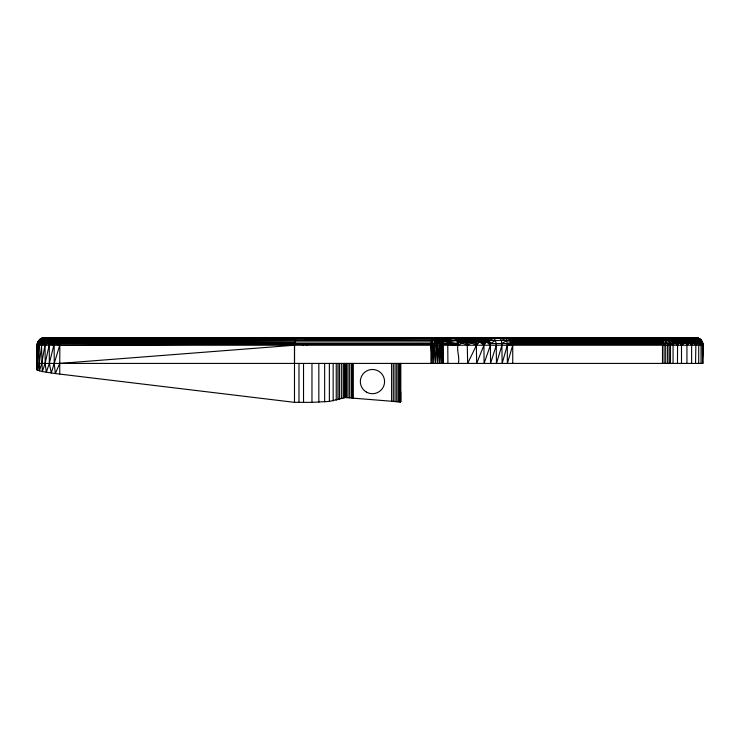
<?xml version="1.0" encoding="UTF-8"?>
<svg xmlns="http://www.w3.org/2000/svg" width="740" height="740" viewBox="0 0 740 740"><rect width="100%" height="100%" fill="white"/><g stroke="black" fill="none" stroke-linecap="round" stroke-linejoin="round"><path stroke-width="1.11" d="M37.583 360.352L37 360.602L37 369.982L37.009 363.414L703 363.414L703 345.229C703.074 341.186 699.466 337.597 695.424 337.653L44.576 337.653C40.524 337.607 36.954 341.177 37 345.229L37 369.982L42.328 371.582L55.334 373.543L294.492 402.347L311.966 402.347L329.365 401.422L345.506 397.537L400.164 401.931L400.682 401.82L400.692 391.867M664.113 363.414L664.085 343.545L662.494 341.963L512.598 341.963L506.854 340.483L501.859 343.545L502.146 363.414L507.298 345.229L506.854 340.483L505.568 337.653L662.494 337.653L662.494 363.414M665.741 363.414L665.676 343.545L665.121 338.337L663.068 337.727C667.286 337.042 670.616 341.279 670.486 345.229L670.486 363.414M667.665 363.414L667.563 343.545L665.982 338.337L663.697 337.653M677.461 363.414L677.581 342.565L673.668 338.236L669.376 337.727L670.098 337.653M681.494 363.414L681.494 345.229L680.883 342.805L679.986 339.836L678.71 338.754L674.048 337.653L677.664 340.206L679.459 340.483L681.494 345.229L684.667 343.055L686.396 343.545L686.933 345.229L686.933 363.414M691.623 363.414L691.623 345.229L692.196 342L690.725 339.17L688.015 337.653L694.721 339.003L698.726 342.259L698.699 363.414M695.554 363.414L695.915 342L694.092 338.754L691.141 337.653L696.858 338.744L701.03 345.229L701.03 363.414M702.51 363.414L702.26 341.963L700.068 339.244L698.579 338.337L697.811 338.606M702.713 363.414C701.428 356.032 707.764 338.846 695.424 337.653C698.856 337.912 701.982 340.132 702.815 343.545L702.51 345.229L699.957 339.827L694.934 337.653L699.06 338.596L695.147 337.653C699.124 337.865 702.917 341.038 702.713 345.229C702.861 341.963 700.715 339.161 697.718 338.032M41.681 343.545L46.278 340.502L53.447 337.653L46.814 337.838L44.076 339.299L42.18 341.936L39.239 363.414L37.601 370.425L37.194 343.545L294.539 343.832L296.111 338.976L298.239 337.653M294.492 402.347L294.492 345.229C294.585 342.463 295.084 338.384 298.257 337.653M655.649 337.81L654.946 337.727M437.109 337.653L439.051 338.337L440.947 343.545L441.049 363.414L439.468 343.545L437.525 338.337L435.832 337.653L437.34 340.483L437.738 343.545L437.608 363.414L435.592 337.653M302.975 345.229L303.067 343.545M435.925 345.229L435.694 363.414L434.075 345.229L435.129 337.653L434.528 337.727M306.739 345.229L306.758 344.396M434.075 345.229L433.816 363.414L432.484 343.545L431.328 341.963C431.577 338.346 435.314 336.496 438.339 338.337L440.032 340.483L439.468 343.545M673.067 363.414L673.067 345.229L674.954 342.805L676.906 342.435L680.818 343.545L678.571 340.345L674.048 337.653L676.934 338.337L678.571 340.345L679.551 343.055L677.461 345.229L674.121 342.518L672.901 343.545L490.287 343.545L482.721 340.483L476.32 343.545L474.423 342.343L473.739 340.798L470.529 340.668L468.365 342.343L467.403 345.229L464.406 340.798L463.712 338.337L464.637 337.653L467.245 343.545L467.661 363.414L476.468 345.229L474.423 342.343L475.145 340.483L472.971 338.337L473.156 337.653L476.32 343.545L476.652 363.414L483.932 345.229L482.721 340.483L480.445 337.653L482.721 340.483L482.684 343.073L483.932 345.229L484.08 363.414L490.398 345.229L490.287 343.545L489.353 340.483L487.068 337.653L485.967 338.337L480.445 337.653L479.03 338.337C470.538 337.274 462.176 338.726 453.583 337.653L458.93 342.343L462.26 342.916L467.403 345.229L473.406 341.76L473.739 340.798L477.134 340.955L483.793 343.545L487.688 340.955L494.043 338.337L495.439 340.483L496.188 343.545L496.475 363.414L501.933 345.229M37.601 370.425L37.009 363.414L37.509 345.229L38.656 340.502L295.538 339.947L39.858 339.299L39.202 340.502L41.292 338.402L296.768 338.245L42.892 337.838L41.791 338.402L44.576 337.653L40.506 339.299L38.434 341.936L45.279 337.838L53.743 337.838M430.957 363.414L430.976 344.396L431.328 341.963L432.983 340.483L432.419 339.244L295.954 339.235M677.664 340.206L675.722 338.337L678.118 340.271L678.895 342.805L677.664 340.206L670.366 337.653L672.383 338.236L674.121 340.067L677.461 345.229L678.895 342.805L675.111 338.337L666.389 337.653L670.523 338.032L673.298 340.206L674.121 342.518L673.067 345.229L672.457 340.345L670.366 337.653L678.127 338.606L679.829 340.049L680.883 342.805L682.437 342L684.667 343.055L683.557 340.169L681.808 338.606L679.44 337.653L678.71 338.754L679.829 340.049L679.459 340.483L680.818 343.545M294.492 363.414L294.539 343.832L59.755 345.229L54.251 343.545L55.907 339.299L58.127 337.653C51.634 337.56 44.983 339.336 39.923 343.545L39.026 345.229L37.648 363.414M476.32 343.545L477.226 338.901L478.17 338.337L484.367 338.901L490.287 343.545L495.439 340.483M676.739 340.067L678.025 342.639L677.461 345.229L676.739 340.067L673.668 338.236M59.736 374.089L59.848 343.545L61.18 339.299L63.538 337.653L297.489 337.801M482.721 340.483L479.03 338.337L481.518 340.798L482.684 343.073C478.734 336.811 470.742 338.911 464.637 337.653L468.365 342.343L467.245 343.545L465.136 342.343L462.26 342.916L459.337 341.76L459.05 338.901L460.058 338.337L465.479 338.337L468.855 338.901L474.423 342.343L471.602 342.916L468.365 342.343L463.712 338.337M699.207 339.827L700.873 342.259C700.401 341.325 697.404 338.245 696.978 340.483L698.699 345.229L694.092 338.754L696.562 340.345L698.44 343.545L691.141 337.653L697.339 339.688L699.189 341.963L698.699 345.229L698.412 342.546L697.062 339.827L693.454 337.653L698.569 338.744L701.132 341.963L701.03 345.229L699.402 339.623L701.132 341.963L701.03 345.229L700.873 342.259L699.346 339.688L696.941 338.125L699.596 339.688M700.336 341.565L700.688 342.546C698.662 339.096 696.886 338.319 693.454 337.653C697.533 337.653 701.502 340.918 701.03 345.229L699.818 341.575L698.412 342.546L694.259 338.337L698.44 343.545L698.107 341.565L695.221 338.596L691.141 337.653L694.582 338.754L696.349 340.271L697.376 343.055L695.554 345.229L692.011 339.836L688.015 337.653L694.203 339.706L695.915 342L695.101 342.805L695.554 345.229L696.803 342.805L695.313 339.845L692.113 338.125L694.379 339.642L695.915 342L692.474 338.754L688.015 337.653C691.66 338.467 695.406 341.214 695.554 345.229M679.653 337.856L677.96 337.653L684.149 337.653L686.452 338.754L691.623 345.229L693.926 343.055L693.288 340.345L691.095 338.337L690.725 339.642L692.196 342L695.23 343.545L693.288 340.345L690.725 339.17L695.23 343.545M434.926 337.653L432.419 339.244L434.334 340.483L435.666 338.337L435.361 337.653L432.419 339.244M59.755 345.229L51.291 372.997L49.33 363.414L49.284 343.545L60.578 340.502L295.075 341.131L60.125 341.936L54.251 343.545L49.321 363.414L46.333 372.266L45.149 363.414L45.066 343.545L46.278 340.502L49.774 337.838L41.301 340.502L37.879 343.545L39.026 345.229L39.396 370.962L41.755 363.414L44.909 345.229L49.7 341.936L52.29 338.402L63.538 337.653M688.015 337.653L692.02 338.606L693.824 340.049L695.101 342.805L693.778 340.483L694.203 339.706M39.026 345.229L40.608 340.502L45.159 337.653L43.494 337.838M686.017 337.865L684.149 337.653L688.644 338.754L689.93 340.049L691.206 343.545C688.588 339.595 683.705 338.754 679.44 337.653L684.056 338.754L685.37 339.836L686.396 343.545L682.779 339.836L679.44 337.653L684.158 338.125L686.933 345.229L689.68 343.055L691.206 343.545L691.623 345.229L693.232 342.805L692.585 340.742L688.524 338.125L684.102 337.653L688.875 342.805L689.68 343.055L688.931 340.271L684.102 337.653L686.295 337.838M477.134 340.955L473.156 337.653L477.226 338.901L479.483 341.788L476.468 345.229L468.846 341.76L468.448 340.955L468.855 338.901L470.122 338.337L473.017 340.955L471.084 338.337L475.145 340.483M483.793 343.545L484.367 338.901L485.135 338.337L669.173 338.337L671.004 338.596L673.298 340.206L674.954 342.805L674.121 340.067L671.226 338.337L670.486 339.244L667.98 339.244L663.447 337.653L665.343 337.81M675.833 342.639L675.324 339.873L672.383 338.236L671.226 338.337M686.285 339.642L684.158 338.125L688.302 340.742L688.875 342.805L686.933 345.229L687.701 342L686.285 339.642L687.136 338.337L689.782 340.483L691.623 345.229M688.875 342.805L686.396 339.17L689.033 341.066L689.218 340.345L687.136 338.337M42.892 337.838L41.921 338.402L46.87 337.653L39.322 340.502L39.858 339.299M701.909 343.055C702.612 339.928 697.913 337.588 695.147 337.653L697.968 338.263L695.147 337.653C699.272 337.653 702.695 341.279 703 345.229L37 345.229L37.009 363.414M458.282 363.414C460.576 356.791 453.916 345.349 460.955 340.668L470.529 340.668L473.406 341.76M678.118 340.271L681.494 345.229L682.437 342L681.318 339.17L679.043 338.125L674.048 337.653L680.726 339.706L682.437 342L679.829 340.049M511.322 337.653L512.422 340.483L512.737 345.229L507.363 363.414L507.298 345.229L512.727 344.396L662.494 343.545M496.29 345.229L490.555 363.414L490.398 345.229L486.457 341.788L484.367 338.901L480.445 337.653L484.395 340.955M687.784 339.836L689.782 340.483L690.725 339.642M437.738 343.545L438.783 340.483L438.339 338.337L436.73 337.653C440.726 337.468 443.454 341.538 443.371 345.229L443.371 363.414L442.168 343.545L440.947 339.244L436.73 337.653M702.186 342.435C694.768 335.155 698.986 337.745 701.465 341.926L698.791 338.939L700.475 340.067L702.13 342.565M436.609 338.337L434.103 343.545L431.328 341.963L294.862 341.954M466.006 340.483L465.136 342.343L461.288 338.337L464.406 340.798L463.999 341.76L458.134 345.229L447.876 344.396L443.334 344.396L442.391 345.229L442.372 363.414L441.114 345.229L442.761 341.963L446.47 340.483L447.746 343.545L447.913 363.414M686.988 339.984L687.701 342L686.378 342.805L685.009 340.483L682.41 338.337L679.986 339.836M681.485 338.754L679.043 338.125L684.074 341.066L684.37 340.345L682.41 338.337M667.98 339.244L669.145 343.545L670.449 344.396L673.021 344.396L674.121 342.518L669.857 341.963L669.145 343.545L669.284 363.414M435.916 343.545L437.34 340.483L437.525 338.337L435.157 337.801L436.091 337.653L435.647 337.801M684.667 343.055L681.318 339.17L685.009 340.483L685.989 339.706M486.457 341.788L483.932 345.229L479.483 341.788M39.202 343.545L42.43 339.299L49.534 337.653M440.947 343.545L439.551 345.229L439.43 363.414L437.784 345.229M41.292 338.402L40.506 339.299L45.279 337.838M681.494 345.229L683.751 342.805L681.808 338.606L686.378 342.805M53.447 337.653L50.931 338.402L48.22 341.936L47.795 343.545L49.145 345.229L45.122 363.414L42.328 371.582L41.505 345.229C46.944 339.503 55.158 338.208 62.697 337.838L677.276 337.653M669.284 345.229L670.449 344.396M511.913 338.337L662.744 337.653M294.502 344.396L430.976 344.396L432.484 343.545M512.422 340.483L662.494 339.244L664.141 338.337L662.985 337.653L664.141 338.337L665.14 340.483L662.494 341.963L512.7 343.545M662.494 340.483L512.598 341.963L507.242 343.545L512.727 344.396L662.494 344.396L664.085 343.545M45.066 343.545L50.357 340.502L61.892 338.402L296.111 338.976L61.18 339.299L49.7 341.936L49.284 343.545L54.131 345.229L54.233 363.414L55.334 373.543L59.736 363.414L294.474 345.229M654.438 337.727L653.966 337.727M431.328 341.963L434.334 340.483M501.859 343.545L501.304 340.483L506.123 338.337L511.618 337.81M296.694 338.337L456.339 337.949L460.058 338.337L463.592 340.955M441.993 340.483L445.378 339.244L454.351 338.337L441.355 337.653L454.351 338.337M501.304 340.483L499.639 337.653L512.191 339.244L662.494 339.244L663.318 338.337L662.161 337.727L662.874 337.653M446.47 340.483L444.083 338.337L440.947 339.244L460.955 340.668L463.999 341.76M386.743 337.727L387.233 337.727M56.712 337.838L60.773 337.792M506.854 340.483L512.191 339.244L662.494 338.337M433.307 337.653L434.25 337.653M670.625 337.653L671.568 337.653M431.522 337.727L431.993 337.727M386.632 337.727L386.493 337.727M434.704 337.653L436.091 337.653M52.087 337.838L53.141 337.653M675.324 339.873L671.596 340.483L489.353 340.483L485.967 338.337L487.688 340.955L485.135 338.337L480.445 337.653M439.051 338.337L442.761 341.963L447.275 341.963L456.7 340.483L458.134 345.229M433.205 337.727L433.705 337.653M52.161 337.838L45.566 339.299L40.45 341.936L39.923 343.545L41.505 345.229M652.782 337.727L653.309 337.653M656.75 337.727L657.277 337.653M659.997 337.727L660.524 337.653M668.34 337.727L668.868 337.653M675.555 337.727L676.082 337.653M657.018 337.653L655.649 337.653M383.366 338.023L435.129 337.653M458.162 337.727L458.726 337.653M49.663 337.653L46.814 338.402L44.53 340.502L43.262 343.545L44.909 345.229M458.56 337.727L459.151 337.653M656.371 337.653L655.649 337.718M661.181 337.727L661.791 337.653M668.904 337.727L669.515 337.653M676.12 337.727L676.73 337.653M459.207 337.727L459.836 337.653M459.457 337.727L460.095 337.653M654.697 337.727L655.353 337.653M655.15 337.727L655.816 337.653M661.912 337.727L662.568 337.653M669.265 337.727L669.922 337.653M676.48 337.727L677.137 337.653M459.781 337.727L460.447 337.653M459.864 337.727L460.539 337.653M43.364 337.838L46.833 337.653M447.876 344.396L457.968 343.545L458.93 342.343L458.199 340.798L453.583 337.653L460.058 338.337L462.26 342.916M54.668 337.792L57.443 337.653M62.965 337.801L67.312 337.838M304.436 339.235L433.168 338.337M59.848 343.545L294.733 342.481L37.749 341.936L37.768 343.545M305.176 338.337L376.466 338.05M295.325 340.474L456.7 340.483L455.313 338.337L459.05 338.901L460.955 340.668M692.205 337.653L698.079 338.337L701.335 340.483L696.988 337.81M294.585 343.545L457.968 343.545L447.275 341.963M700.068 339.244L702.815 343.545L701.196 340.345L698.579 338.337M672.087 337.81L657.712 337.653M677.96 337.653L679.958 337.838M487.068 337.653L500.268 338.337M658.249 337.653L659.877 337.81M690.707 337.838L688.848 337.653L690.605 337.865M434.371 337.653L435.388 337.727L434.491 337.653M453.583 337.653L459.05 338.901M420.385 337.727L420.625 337.653M362.609 337.653L363.331 337.727L362.322 337.653M420.32 337.653L420.653 337.727M434.815 337.653L435.49 337.727M427.6 337.653L428.275 337.727M413.17 337.653L413.845 337.727M355.431 337.653L356.107 337.727M355.256 337.653L355.912 337.727M320.207 337.727L319.541 337.653L320.291 337.727M428.395 337.727L426.851 337.653M413.309 337.653L414.095 337.727M362.914 337.653L363.571 337.727M355.57 337.653L356.227 337.727M470.122 338.337L464.637 337.653M319.976 337.653L320.624 337.727M354.7 337.653L355.339 337.727M320.244 337.653L320.873 337.727M428.146 337.653L428.747 337.727M414.215 337.653L414.825 337.727L414.363 337.653M413.706 337.653L414.317 337.727M363.701 337.653L364.311 337.727M355.977 337.653L356.588 337.727M657.823 337.653L659.081 337.81M353.812 337.653L354.395 337.727M320.929 337.653L321.512 337.727M479.03 338.337L480.917 340.955L478.17 338.337L474.285 338.337L476.477 340.798L473.85 338.337M321.354 337.653L321.909 337.727M473.156 337.653L478.17 338.337M485.135 338.337L481.694 338.337L483.84 340.798L481.37 338.337M433.825 337.653L434.352 337.727M428.793 337.653L429.32 337.727M425.953 337.653L426.481 337.727M415.482 337.653L416.01 337.727M364.968 337.653L365.495 337.727M356.625 337.653L357.152 337.727M695.147 337.653L698.144 338.236L700.845 340.067L702.399 342.639M362.082 337.653L361.139 337.653M679.44 337.653L683.51 338.606L685.259 340.049M692.649 340.169L690.818 338.606L693.223 341.066L690.66 338.754L688.524 338.125L692.196 342L688.154 338.606L684.102 337.653L690.485 339.706L692.196 342L691.123 342.805L689.218 340.345L686.692 338.606L689.033 341.066M698.144 338.236L701.724 341.603M697.062 339.827L698.726 342.259L697.339 339.688L695.017 338.125L697.469 339.623L699.189 341.963L698.236 339.827L699.818 341.575L696.784 338.596L693.454 337.653L697.82 338.744L701.132 341.963L701.428 341.575L698.079 338.337M691.141 337.653L695.683 338.744M693.454 337.653L697.82 338.744L696.941 338.125M684.158 338.125L688.487 340.169M693.288 340.345L693.778 340.483L692.02 338.606M694.259 338.337L696.627 341.066L695.313 339.845L696.349 340.271M662.494 337.81L664.141 338.337M436.387 337.653L438.339 338.337M698.005 338.161L701.714 341.066L702.528 342.805L700.947 340.132L702.473 342.518L702.51 345.229L701.428 341.575L699.957 339.827L702.316 343.545M442.705 337.81L444.083 338.337M665.14 340.483L662.494 339.244L663.817 340.483L662.494 341.963L665.676 343.545L666.703 340.483L665.121 338.337L663.197 337.727M662.494 344.396L664.113 345.229M670.486 339.244L672.457 340.345L674.121 342.518L671.004 338.596L667.767 337.81L670.486 339.244L672.41 341.963M430.976 344.396L432.419 345.229L432.299 363.414L430.957 345.229M695.017 338.125L697.727 339.688M692.113 338.125L694.703 339.706L696.803 342.805M433.964 337.81L434.75 338.337M700.475 340.067L698.801 338.865L701.576 341.732M455.313 338.337L458.93 340.955M694.092 338.754L696.026 340.169M442.168 343.545L443.334 344.396M700.993 340.169L699.318 338.939L702.316 342.565M681.808 338.606L684.047 340.271L684.074 341.066M674.121 340.067L676.906 342.435M691.095 338.337L693.778 340.483M468.846 341.76L464.896 338.337M688.524 338.125L690.485 339.706M669.857 341.963L665.982 338.337M458.199 340.798L459.337 341.76M676.934 338.337L679.459 340.483L678.127 338.606M468.448 340.955L465.479 338.337L466.755 337.949L468.855 338.901L471.602 342.916M685.37 339.836L687.701 342M471.084 338.337L473.739 340.798M679.043 338.125L680.726 339.706M678.025 342.639L676.082 341.603L677.461 345.229M699.642 339.438L701.03 341.066M692.011 339.836L693.223 341.066M698.986 338.661L701.853 341.603M700.41 339.568L701.206 340.391M700.836 340.483L702.26 341.963M485.967 338.337L490.287 343.545M688.154 338.606L689.782 340.483M683.51 338.606L685.009 340.483M699.263 340.039L700.873 342.259M681.836 339.984L683.751 342.805M691.373 339.984L693.232 342.805M684.37 340.345L686.396 343.545M689.218 340.345L691.206 343.545M696.978 340.483L698.44 342.879M700.743 342.879L699.337 340.483L700.808 343.545L700.715 342.407M681.087 339.642L682.437 342M702.473 342.518L703 345.229M698.468 342.407L698.699 345.229M37.749 341.936L37.879 343.545M400.562 363.414L400.581 401.875M512.737 345.229L512.737 363.414M400.692 363.414L400.682 401.82M400.164 363.414L400.164 401.931M399.369 363.414L399.369 401.94M398.194 363.414L398.194 401.922M396.723 363.414L396.723 401.848M395.049 363.414L395.049 401.746M393.301 363.414L393.301 401.617M391.599 363.414L391.599 401.469M353.313 363.414L353.313 398.009M352.351 363.414L352.351 397.926M351.371 363.414L351.371 397.852M349.65 363.414L349.65 397.722M348.031 363.414L348.031 397.621M346.616 363.414L346.616 397.565M345.506 363.414L345.506 397.537M344.748 363.414L344.748 397.556M344.331 363.414L344.331 397.602M343.157 363.414L343.157 397.898M341.344 363.414L341.344 398.425M339.41 363.414L339.41 399.119M337.94 363.414L337.94 399.665M336.247 363.414L336.247 400.192M333.157 363.414L333.157 400.886M329.365 363.414L329.365 401.422M324.647 363.414L324.647 401.82M318.838 363.414L318.838 402.116M311.966 363.414L311.966 402.347M303.529 363.414L303.529 402.347M298.988 363.414L298.988 402.347M386.946 337.653L386.289 337.727L386.946 337.653M698.421 338.596L694.934 337.653L698.421 338.596M366.393 392.089A12.127 12.127 0 0 0 384.578 381.59A12.127 12.127 0 0 0 366.393 371.091A12.127 12.127 0 0 0 366.393 392.089"/></g></svg>
